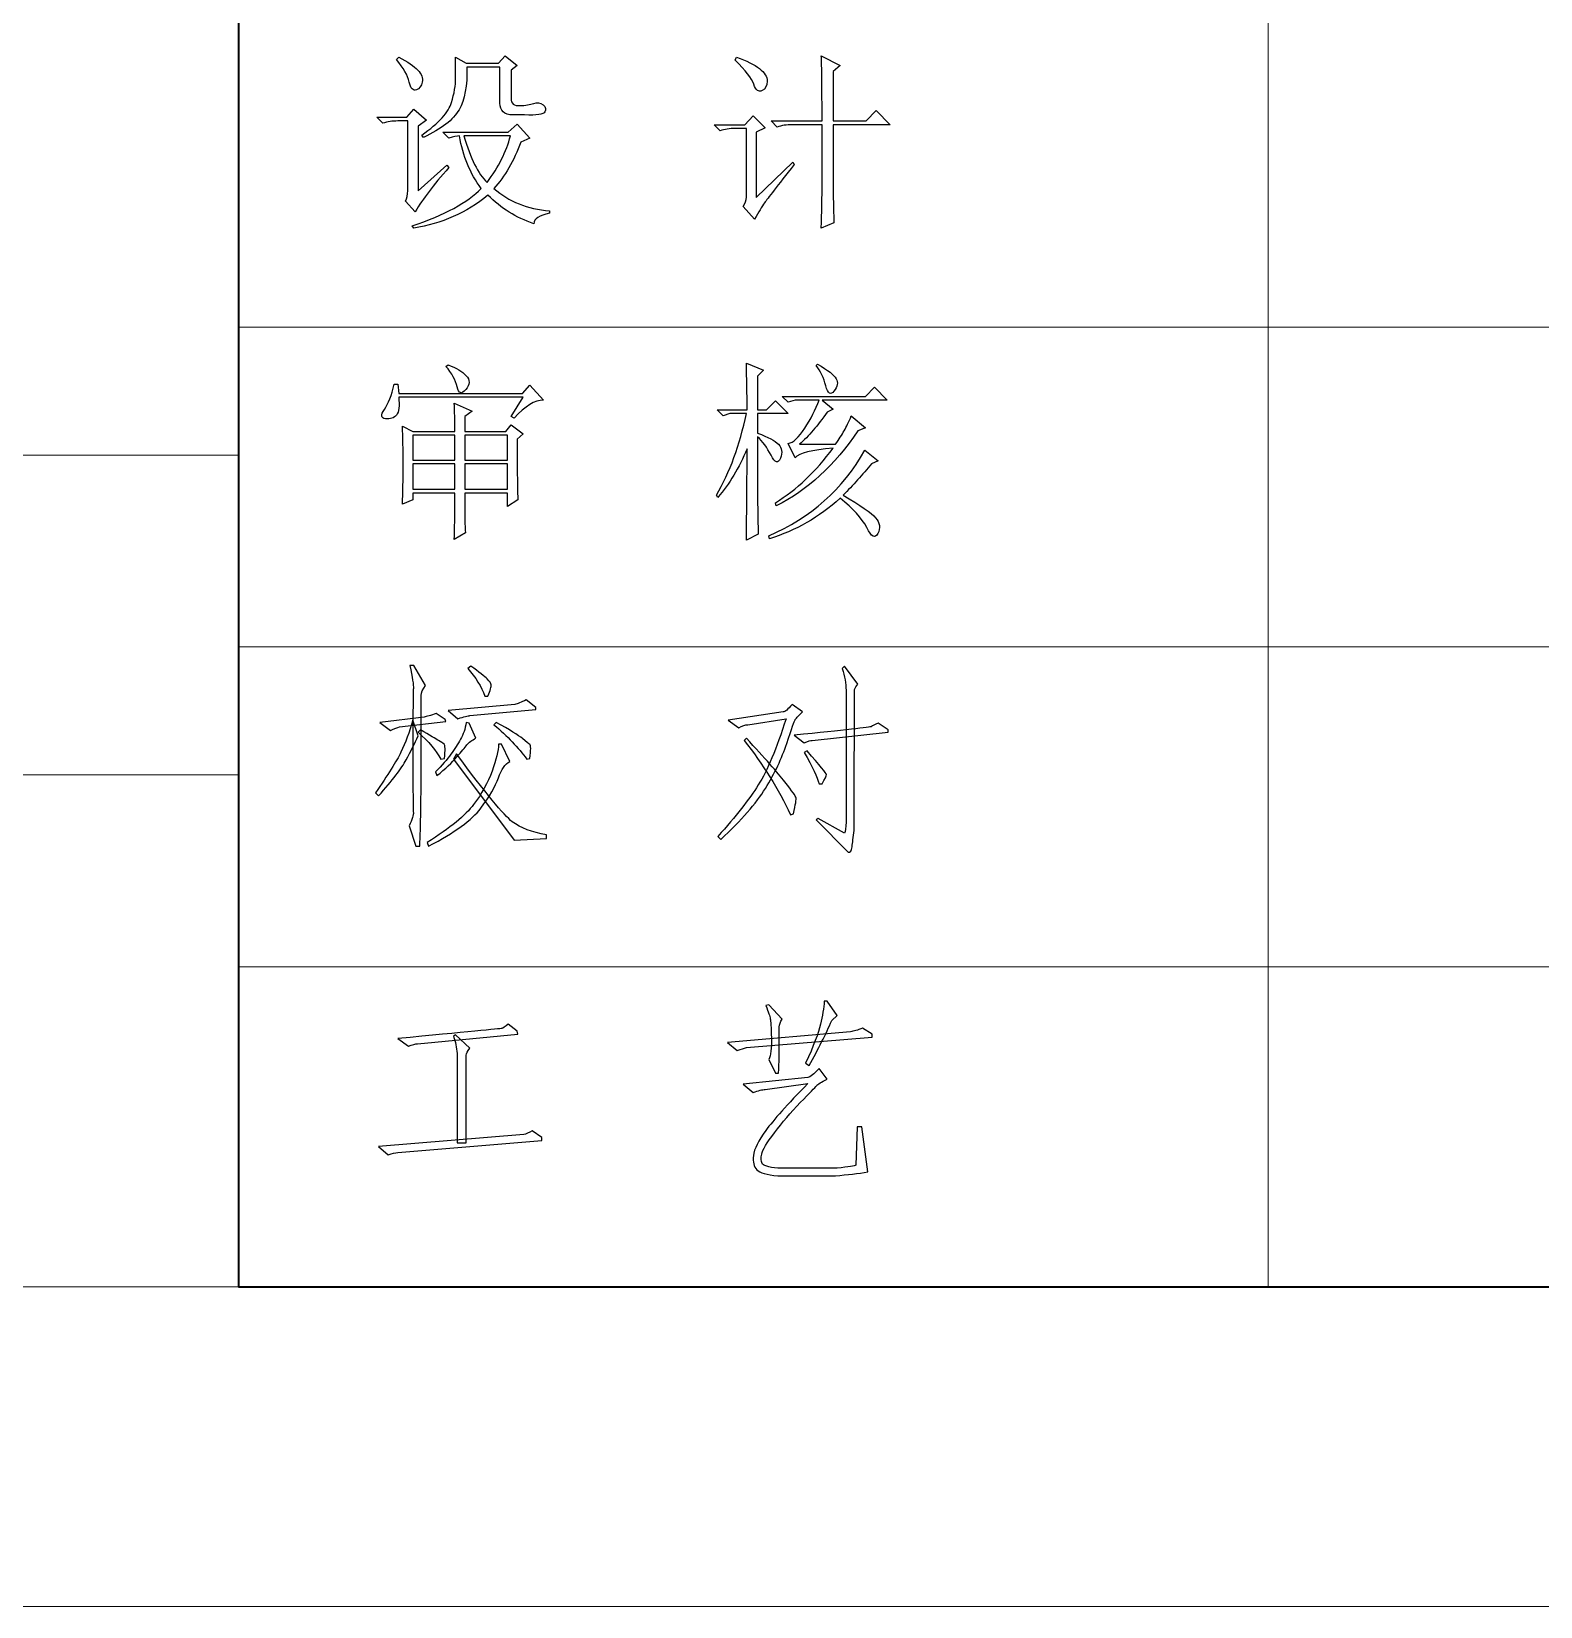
# Model space of a CAD drawing. Header units: millimetres. Extents: x 803 to 1266, y 444 to 714.
# Drawn here: x 1084.6 to 1105.79, y 444.44 to 466.57 of the extents above; entities that cross this region are included whole.
import ezdxf

# ---------------------------------------------------------------- set-up
doc = ezdxf.new("R2010")
doc.units = ezdxf.units.MM
doc.layers.add('layer 1', color=7, linetype='CONTINUOUS')

msp = doc.modelspace()

# ---------------------------------------------------------------- linework, layer by layer
at = {"layer": 'layer 1', "lineweight": 35}
for points in [[(1087.508, 706.822), (1087.508, 706.822), (1087.508, 448.935), (1087.508, 448.935)], [(1087.508, 448.935), (1087.508, 448.935), (1261.005, 448.935), (1261.005, 448.935)]]:
    msp.add_open_spline(points, degree=3, dxfattribs=at)
at = {"layer": 'layer 1', "color": 1, "lineweight": 9}
for points in [[(1087.508, 489.371), (1087.508, 489.371), (1087.508, 448.935), (1087.508, 448.935)], [(1101.966, 489.371), (1101.966, 489.371), (1101.966, 448.935), (1101.966, 448.935)], [(1145.34, 462.414), (1145.34, 462.414), (1087.508, 462.414), (1087.508, 462.414)], [(1087.508, 460.617), (1087.508, 460.617), (1063.411, 460.617), (1063.411, 460.617)], [(1087.508, 460.617), (1087.508, 460.617), (1087.508, 460.617), (1087.508, 460.617)], [(1145.34, 457.921), (1145.34, 457.921), (1087.508, 457.921), (1087.508, 457.921)], [(1087.508, 456.124), (1087.508, 456.124), (1063.411, 456.124), (1063.411, 456.124)], [(1087.508, 456.124), (1087.508, 456.124), (1087.508, 456.124), (1087.508, 456.124)], [(1203.173, 453.428), (1203.173, 453.428), (1087.508, 453.428), (1087.508, 453.428)], [(1087.508, 448.935), (1087.508, 448.935), (1063.411, 448.935), (1063.411, 448.935)], [(1087.508, 448.935), (1087.508, 448.935), (1087.508, 448.935), (1087.508, 448.935)], [(1063.411, 444.443), (1063.411, 444.443), (1265.825, 444.443), (1265.825, 444.443)]]:
    msp.add_open_spline(points, degree=3, dxfattribs=at)
at = {"layer": 'layer 1', "color": 32, "lineweight": -3}
for points, knots in [([(1089.726, 466.172), (1089.824, 466.053), (1089.884, 465.948), (1089.905, 465.856), (1089.905, 465.856), (1089.926, 465.765), (1089.959, 465.728), (1090.005, 465.745), (1090.005, 465.745), (1090.05, 465.763), (1090.079, 465.8), (1090.089, 465.856), (1090.089, 465.856), (1090.1, 465.912), (1090.079, 465.968), (1090.025, 466.024), (1090.025, 466.024), (1089.973, 466.08), (1089.884, 466.14), (1089.757, 466.204), (1089.757, 466.204), (1089.757, 466.204), (1089.726, 466.172), (1089.726, 466.172)], [0, 0, 0, 0, 0.166667, 0.166667, 0.166667, 0.166667, 0.333333, 0.333333, 0.333333, 0.333333, 0.5, 0.5, 0.5, 0.5, 0.666667, 0.666667, 0.666667, 0.666667, 0.833333, 0.833333, 0.833333, 0.833333, 1, 1, 1, 1]), ([(1091.336, 465.624), (1091.336, 465.624), (1091.336, 466.024), (1091.336, 466.024), (1091.336, 466.024), (1091.336, 466.024), (1091.421, 466.088), (1091.421, 466.088), (1091.421, 466.088), (1091.421, 466.088), (1091.252, 466.225), (1091.252, 466.225), (1091.252, 466.225), (1091.252, 466.225), (1091.158, 466.119), (1091.158, 466.119), (1091.158, 466.119), (1091.158, 466.119), (1090.705, 466.119), (1090.705, 466.119), (1090.705, 466.119), (1090.705, 466.119), (1090.557, 466.204), (1090.557, 466.204), (1090.557, 466.204), (1090.557, 466.105), (1090.557, 466.007), (1090.557, 465.909), (1090.557, 465.909), (1090.557, 465.81), (1090.538, 465.696), (1090.499, 465.567), (1090.499, 465.567), (1090.461, 465.437), (1090.322, 465.284), (1090.083, 465.108), (1090.083, 465.108), (1090.083, 465.108), (1090.105, 465.077), (1090.105, 465.077), (1090.105, 465.077), (1090.358, 465.196), (1090.524, 465.326), (1090.605, 465.466), (1090.605, 465.466), (1090.685, 465.607), (1090.722, 465.807), (1090.716, 466.067), (1090.716, 466.067), (1090.716, 466.067), (1091.179, 466.067), (1091.179, 466.067), (1091.179, 466.067), (1091.179, 466.067), (1091.179, 465.561), (1091.179, 465.561), (1091.179, 465.561), (1091.179, 465.449), (1091.239, 465.393), (1091.358, 465.393), (1091.358, 465.393), (1091.358, 465.393), (1091.526, 465.393), (1091.526, 465.393), (1091.526, 465.393), (1091.695, 465.386), (1091.789, 465.4), (1091.81, 465.435), (1091.81, 465.435), (1091.832, 465.47), (1091.823, 465.503), (1091.784, 465.535), (1091.784, 465.535), (1091.746, 465.567), (1091.702, 465.573), (1091.653, 465.556), (1091.653, 465.556), (1091.603, 465.538), (1091.539, 465.528), (1091.458, 465.524), (1091.458, 465.524), (1091.377, 465.521), (1091.336, 465.554), (1091.336, 465.624)], [0, 0, 0, 0, 0.047619, 0.047619, 0.047619, 0.047619, 0.095238, 0.095238, 0.095238, 0.095238, 0.142857, 0.142857, 0.142857, 0.142857, 0.190476, 0.190476, 0.190476, 0.190476, 0.238095, 0.238095, 0.238095, 0.238095, 0.285714, 0.285714, 0.285714, 0.285714, 0.333333, 0.333333, 0.333333, 0.333333, 0.380952, 0.380952, 0.380952, 0.380952, 0.428571, 0.428571, 0.428571, 0.428571, 0.47619, 0.47619, 0.47619, 0.47619, 0.52381, 0.52381, 0.52381, 0.52381, 0.571429, 0.571429, 0.571429, 0.571429, 0.619048, 0.619048, 0.619048, 0.619048, 0.666667, 0.666667, 0.666667, 0.666667, 0.714286, 0.714286, 0.714286, 0.714286, 0.761905, 0.761905, 0.761905, 0.761905, 0.809524, 0.809524, 0.809524, 0.809524, 0.857143, 0.857143, 0.857143, 0.857143, 0.904762, 0.904762, 0.904762, 0.904762, 0.952381, 0.952381, 0.952381, 0.952381, 1, 1, 1, 1]), ([(1094.481, 466.161), (1094.628, 466.021), (1094.716, 465.909), (1094.744, 465.824), (1094.744, 465.824), (1094.772, 465.74), (1094.811, 465.71), (1094.86, 465.735), (1094.86, 465.735), (1094.909, 465.76), (1094.933, 465.803), (1094.933, 465.867), (1094.933, 465.867), (1094.933, 465.93), (1094.896, 465.989), (1094.823, 466.045), (1094.823, 466.045), (1094.749, 466.102), (1094.642, 466.154), (1094.502, 466.204), (1094.502, 466.204), (1094.502, 466.204), (1094.481, 466.161), (1094.481, 466.161)], [0, 0, 0, 0, 0.166667, 0.166667, 0.166667, 0.166667, 0.333333, 0.333333, 0.333333, 0.333333, 0.5, 0.5, 0.5, 0.5, 0.666667, 0.666667, 0.666667, 0.666667, 0.833333, 0.833333, 0.833333, 0.833333, 1, 1, 1, 1]), ([(1095.702, 465.309), (1095.702, 465.309), (1094.986, 465.309), (1094.986, 465.309), (1094.986, 465.309), (1094.986, 465.309), (1095.07, 465.224), (1095.07, 465.224), (1095.07, 465.224), (1095.134, 465.245), (1095.204, 465.256), (1095.281, 465.256), (1095.281, 465.256), (1095.281, 465.256), (1095.702, 465.256), (1095.702, 465.256), (1095.702, 465.256), (1095.702, 465.256), (1095.702, 464.319), (1095.702, 464.319), (1095.702, 464.319), (1095.702, 464.207), (1095.699, 464.034), (1095.692, 463.803), (1095.692, 463.803), (1095.692, 463.803), (1095.87, 463.876), (1095.87, 463.876), (1095.87, 463.876), (1095.864, 464.01), (1095.86, 464.14), (1095.86, 464.266), (1095.86, 464.266), (1095.86, 464.266), (1095.86, 465.256), (1095.86, 465.256), (1095.86, 465.256), (1095.86, 465.256), (1096.66, 465.256), (1096.66, 465.256), (1096.66, 465.256), (1096.66, 465.256), (1096.46, 465.456), (1096.46, 465.456), (1096.46, 465.456), (1096.46, 465.456), (1096.323, 465.309), (1096.323, 465.309), (1096.323, 465.309), (1096.323, 465.309), (1095.86, 465.309), (1095.86, 465.309), (1095.86, 465.309), (1095.86, 465.309), (1095.86, 466.004), (1095.86, 466.004), (1095.86, 466.004), (1095.86, 466.004), (1095.955, 466.088), (1095.955, 466.088), (1095.955, 466.088), (1095.955, 466.088), (1095.692, 466.225), (1095.692, 466.225), (1095.692, 466.225), (1095.699, 466.084), (1095.702, 465.779), (1095.702, 465.309)], [0, 0, 0, 0, 0.058824, 0.058824, 0.058824, 0.058824, 0.117647, 0.117647, 0.117647, 0.117647, 0.176471, 0.176471, 0.176471, 0.176471, 0.235294, 0.235294, 0.235294, 0.235294, 0.294118, 0.294118, 0.294118, 0.294118, 0.352941, 0.352941, 0.352941, 0.352941, 0.411765, 0.411765, 0.411765, 0.411765, 0.470588, 0.470588, 0.470588, 0.470588, 0.529412, 0.529412, 0.529412, 0.529412, 0.588235, 0.588235, 0.588235, 0.588235, 0.647059, 0.647059, 0.647059, 0.647059, 0.705882, 0.705882, 0.705882, 0.705882, 0.764706, 0.764706, 0.764706, 0.764706, 0.823529, 0.823529, 0.823529, 0.823529, 0.882353, 0.882353, 0.882353, 0.882353, 0.941176, 0.941176, 0.941176, 0.941176, 1, 1, 1, 1]), ([(1090.031, 464.329), (1090.031, 464.329), (1090.031, 465.235), (1090.031, 465.235), (1090.031, 465.235), (1090.031, 465.235), (1090.147, 465.319), (1090.147, 465.319), (1090.147, 465.319), (1090.147, 465.319), (1089.968, 465.477), (1089.968, 465.477), (1089.968, 465.477), (1089.968, 465.477), (1089.873, 465.361), (1089.873, 465.361), (1089.873, 465.361), (1089.873, 465.361), (1089.452, 465.361), (1089.452, 465.361), (1089.452, 465.361), (1089.452, 465.361), (1089.536, 465.277), (1089.536, 465.277), (1089.536, 465.277), (1089.599, 465.298), (1089.67, 465.309), (1089.746, 465.309), (1089.746, 465.309), (1089.746, 465.309), (1089.884, 465.309), (1089.884, 465.309), (1089.884, 465.309), (1089.884, 465.309), (1089.884, 464.329), (1089.884, 464.329), (1089.884, 464.329), (1089.884, 464.273), (1089.873, 464.224), (1089.852, 464.182), (1089.852, 464.182), (1089.852, 464.182), (1089.989, 464.034), (1089.989, 464.034), (1089.989, 464.034), (1090.045, 464.126), (1090.11, 464.22), (1090.184, 464.319), (1090.184, 464.319), (1090.257, 464.417), (1090.35, 464.529), (1090.463, 464.656), (1090.463, 464.656), (1090.463, 464.656), (1090.431, 464.687), (1090.431, 464.687), (1090.431, 464.687), (1090.431, 464.687), (1090.031, 464.329), (1090.031, 464.329)], [0, 0, 0, 0, 0.066667, 0.066667, 0.066667, 0.066667, 0.133333, 0.133333, 0.133333, 0.133333, 0.2, 0.2, 0.2, 0.2, 0.266667, 0.266667, 0.266667, 0.266667, 0.333333, 0.333333, 0.333333, 0.333333, 0.4, 0.4, 0.4, 0.4, 0.466667, 0.466667, 0.466667, 0.466667, 0.533333, 0.533333, 0.533333, 0.533333, 0.6, 0.6, 0.6, 0.6, 0.666667, 0.666667, 0.666667, 0.666667, 0.733333, 0.733333, 0.733333, 0.733333, 0.8, 0.8, 0.8, 0.8, 0.866667, 0.866667, 0.866667, 0.866667, 0.933333, 0.933333, 0.933333, 0.933333, 1, 1, 1, 1]), ([(1090.379, 465.15), (1090.379, 465.15), (1090.463, 465.066), (1090.463, 465.066), (1090.463, 465.066), (1090.526, 465.087), (1090.575, 465.098), (1090.61, 465.098), (1090.61, 465.098), (1090.61, 465.098), (1090.61, 465.098), (1090.61, 465.098), (1090.61, 465.098), (1090.659, 464.817), (1090.761, 464.571), (1090.916, 464.361), (1090.916, 464.361), (1090.726, 464.164), (1090.403, 463.989), (1089.947, 463.834), (1089.947, 463.834), (1089.947, 463.834), (1089.968, 463.803), (1089.968, 463.803), (1089.968, 463.803), (1090.361, 463.866), (1090.708, 464.02), (1091.01, 464.266), (1091.01, 464.266), (1091.193, 464.083), (1091.407, 463.95), (1091.653, 463.866), (1091.653, 463.866), (1091.66, 463.936), (1091.733, 463.985), (1091.874, 464.013), (1091.874, 464.013), (1091.874, 464.013), (1091.874, 464.045), (1091.874, 464.045), (1091.874, 464.045), (1091.565, 464.073), (1091.305, 464.178), (1091.094, 464.361), (1091.094, 464.361), (1091.249, 464.529), (1091.375, 464.747), (1091.474, 465.013), (1091.474, 465.013), (1091.474, 465.013), (1091.6, 465.066), (1091.6, 465.066), (1091.6, 465.066), (1091.6, 465.066), (1091.421, 465.266), (1091.421, 465.266), (1091.421, 465.266), (1091.421, 465.266), (1091.295, 465.15), (1091.295, 465.15), (1091.295, 465.15), (1091.295, 465.15), (1090.379, 465.15), (1090.379, 465.15)], [0, 0, 0, 0, 0.0625, 0.0625, 0.0625, 0.0625, 0.125, 0.125, 0.125, 0.125, 0.1875, 0.1875, 0.1875, 0.1875, 0.25, 0.25, 0.25, 0.25, 0.3125, 0.3125, 0.3125, 0.3125, 0.375, 0.375, 0.375, 0.375, 0.4375, 0.4375, 0.4375, 0.4375, 0.5, 0.5, 0.5, 0.5, 0.5625, 0.5625, 0.5625, 0.5625, 0.625, 0.625, 0.625, 0.625, 0.6875, 0.6875, 0.6875, 0.6875, 0.75, 0.75, 0.75, 0.75, 0.8125, 0.8125, 0.8125, 0.8125, 0.875, 0.875, 0.875, 0.875, 0.9375, 0.9375, 0.9375, 0.9375, 1, 1, 1, 1]), ([(1094.776, 464.234), (1094.776, 464.234), (1094.776, 465.15), (1094.776, 465.15), (1094.776, 465.15), (1094.776, 465.15), (1094.902, 465.214), (1094.902, 465.214), (1094.902, 465.214), (1094.902, 465.214), (1094.733, 465.382), (1094.733, 465.382), (1094.733, 465.382), (1094.733, 465.382), (1094.617, 465.256), (1094.617, 465.256), (1094.617, 465.256), (1094.617, 465.256), (1094.186, 465.256), (1094.186, 465.256), (1094.186, 465.256), (1094.186, 465.256), (1094.27, 465.172), (1094.27, 465.172), (1094.27, 465.172), (1094.333, 465.193), (1094.404, 465.203), (1094.481, 465.203), (1094.481, 465.203), (1094.481, 465.203), (1094.639, 465.203), (1094.639, 465.203), (1094.639, 465.203), (1094.639, 465.203), (1094.639, 464.308), (1094.639, 464.308), (1094.639, 464.308), (1094.639, 464.308), (1094.639, 464.285), (1094.639, 464.24), (1094.639, 464.24), (1094.639, 464.194), (1094.625, 464.15), (1094.596, 464.108), (1094.596, 464.108), (1094.596, 464.108), (1094.754, 463.929), (1094.754, 463.929), (1094.754, 463.929), (1094.811, 464.027), (1094.858, 464.105), (1094.896, 464.161), (1094.896, 464.161), (1094.935, 464.217), (1095.074, 464.396), (1095.312, 464.698), (1095.312, 464.698), (1095.312, 464.698), (1095.291, 464.73), (1095.291, 464.73), (1095.291, 464.73), (1095.291, 464.73), (1094.776, 464.234), (1094.776, 464.234)], [0, 0, 0, 0, 0.0625, 0.0625, 0.0625, 0.0625, 0.125, 0.125, 0.125, 0.125, 0.1875, 0.1875, 0.1875, 0.1875, 0.25, 0.25, 0.25, 0.25, 0.3125, 0.3125, 0.3125, 0.3125, 0.375, 0.375, 0.375, 0.375, 0.4375, 0.4375, 0.4375, 0.4375, 0.5, 0.5, 0.5, 0.5, 0.5625, 0.5625, 0.5625, 0.5625, 0.625, 0.625, 0.625, 0.625, 0.6875, 0.6875, 0.6875, 0.6875, 0.75, 0.75, 0.75, 0.75, 0.8125, 0.8125, 0.8125, 0.8125, 0.875, 0.875, 0.875, 0.875, 0.9375, 0.9375, 0.9375, 0.9375, 1, 1, 1, 1]), ([(1090.673, 465.098), (1090.673, 465.098), (1091.326, 465.098), (1091.326, 465.098), (1091.326, 465.098), (1091.27, 464.88), (1091.161, 464.663), (1091, 464.445), (1091, 464.445), (1090.873, 464.564), (1090.765, 464.782), (1090.673, 465.098)], [0, 0, 0, 0, 0.333333, 0.333333, 0.333333, 0.333333, 0.666667, 0.666667, 0.666667, 0.666667, 1, 1, 1, 1]), ([(1090.42, 461.862), (1090.505, 461.764), (1090.557, 461.668), (1090.579, 461.573), (1090.579, 461.573), (1090.6, 461.478), (1090.64, 461.466), (1090.699, 461.536), (1090.699, 461.536), (1090.759, 461.606), (1090.761, 461.671), (1090.705, 461.731), (1090.705, 461.731), (1090.649, 461.79), (1090.565, 461.841), (1090.452, 461.883), (1090.452, 461.883), (1090.452, 461.883), (1090.42, 461.862), (1090.42, 461.862)], [0, 0, 0, 0, 0.2, 0.2, 0.2, 0.2, 0.4, 0.4, 0.4, 0.4, 0.6, 0.6, 0.6, 0.6, 0.8, 0.8, 0.8, 0.8, 1, 1, 1, 1]), ([(1094.797, 460.009), (1094.797, 460.009), (1094.797, 460.873), (1094.797, 460.873), (1094.797, 460.873), (1094.867, 460.809), (1094.93, 460.723), (1094.986, 460.615), (1094.986, 460.615), (1095.042, 460.506), (1095.086, 460.492), (1095.118, 460.572), (1095.118, 460.572), (1095.149, 460.653), (1095.14, 460.718), (1095.091, 460.767), (1095.091, 460.767), (1095.042, 460.816), (1094.944, 460.869), (1094.797, 460.925), (1094.797, 460.925), (1094.797, 460.925), (1094.797, 461.199), (1094.797, 461.199), (1094.797, 461.199), (1094.797, 461.199), (1095.228, 461.199), (1095.228, 461.199), (1095.228, 461.199), (1095.228, 461.199), (1095.049, 461.378), (1095.049, 461.378), (1095.049, 461.378), (1095.049, 461.378), (1094.923, 461.252), (1094.923, 461.252), (1094.923, 461.252), (1094.923, 461.252), (1094.797, 461.252), (1094.797, 461.252), (1094.797, 461.252), (1094.797, 461.252), (1094.797, 461.725), (1094.797, 461.725), (1094.797, 461.725), (1094.797, 461.725), (1094.881, 461.81), (1094.881, 461.81), (1094.881, 461.81), (1094.881, 461.81), (1094.639, 461.905), (1094.639, 461.905), (1094.639, 461.905), (1094.646, 461.701), (1094.649, 461.483), (1094.649, 461.252), (1094.649, 461.252), (1094.649, 461.252), (1094.228, 461.252), (1094.228, 461.252), (1094.228, 461.252), (1094.228, 461.252), (1094.312, 461.167), (1094.312, 461.167), (1094.312, 461.167), (1094.312, 461.167), (1094.407, 461.199), (1094.407, 461.199), (1094.407, 461.199), (1094.407, 461.199), (1094.639, 461.199), (1094.639, 461.199), (1094.639, 461.199), (1094.547, 460.757), (1094.407, 460.374), (1094.218, 460.051), (1094.218, 460.051), (1094.218, 460.051), (1094.239, 460.02), (1094.239, 460.02), (1094.239, 460.02), (1094.4, 460.209), (1094.537, 460.437), (1094.649, 460.704), (1094.649, 460.704), (1094.649, 460.262), (1094.646, 459.834), (1094.639, 459.42), (1094.639, 459.42), (1094.639, 459.42), (1094.807, 459.504), (1094.807, 459.504), (1094.807, 459.504), (1094.8, 459.749), (1094.797, 459.918), (1094.797, 460.009)], [0, 0, 0, 0, 0.041667, 0.041667, 0.041667, 0.041667, 0.083333, 0.083333, 0.083333, 0.083333, 0.125, 0.125, 0.125, 0.125, 0.166667, 0.166667, 0.166667, 0.166667, 0.208333, 0.208333, 0.208333, 0.208333, 0.25, 0.25, 0.25, 0.25, 0.291667, 0.291667, 0.291667, 0.291667, 0.333333, 0.333333, 0.333333, 0.333333, 0.375, 0.375, 0.375, 0.375, 0.416667, 0.416667, 0.416667, 0.416667, 0.458333, 0.458333, 0.458333, 0.458333, 0.5, 0.5, 0.5, 0.5, 0.541667, 0.541667, 0.541667, 0.541667, 0.583333, 0.583333, 0.583333, 0.583333, 0.625, 0.625, 0.625, 0.625, 0.666667, 0.666667, 0.666667, 0.666667, 0.708333, 0.708333, 0.708333, 0.708333, 0.75, 0.75, 0.75, 0.75, 0.791667, 0.791667, 0.791667, 0.791667, 0.833333, 0.833333, 0.833333, 0.833333, 0.875, 0.875, 0.875, 0.875, 0.916667, 0.916667, 0.916667, 0.916667, 0.958333, 0.958333, 0.958333, 0.958333, 1, 1, 1, 1]), ([(1095.618, 461.873), (1095.681, 461.796), (1095.727, 461.701), (1095.755, 461.589), (1095.755, 461.589), (1095.783, 461.476), (1095.821, 461.452), (1095.87, 461.515), (1095.87, 461.515), (1095.92, 461.578), (1095.93, 461.636), (1095.902, 461.688), (1095.902, 461.688), (1095.874, 461.742), (1095.786, 461.81), (1095.639, 461.894), (1095.639, 461.894), (1095.639, 461.894), (1095.618, 461.873), (1095.618, 461.873)], [0, 0, 0, 0, 0.2, 0.2, 0.2, 0.2, 0.4, 0.4, 0.4, 0.4, 0.6, 0.6, 0.6, 0.6, 0.8, 0.8, 0.8, 0.8, 1, 1, 1, 1]), ([(1091.336, 461.157), (1091.336, 461.157), (1091.379, 461.136), (1091.379, 461.136), (1091.379, 461.136), (1091.533, 461.304), (1091.67, 461.388), (1091.789, 461.388), (1091.789, 461.388), (1091.789, 461.388), (1091.6, 461.599), (1091.6, 461.599), (1091.6, 461.599), (1091.6, 461.599), (1091.495, 461.483), (1091.495, 461.483), (1091.495, 461.483), (1091.495, 461.483), (1089.757, 461.483), (1089.757, 461.483), (1089.757, 461.483), (1089.757, 461.483), (1089.746, 461.61), (1089.746, 461.61), (1089.746, 461.61), (1089.746, 461.61), (1089.694, 461.61), (1089.694, 461.61), (1089.694, 461.61), (1089.659, 461.455), (1089.614, 461.338), (1089.557, 461.257), (1089.557, 461.257), (1089.501, 461.176), (1089.506, 461.132), (1089.573, 461.126), (1089.573, 461.126), (1089.64, 461.118), (1089.69, 461.136), (1089.726, 461.178), (1089.726, 461.178), (1089.761, 461.22), (1089.771, 461.304), (1089.757, 461.431), (1089.757, 461.431), (1089.757, 461.431), (1091.505, 461.431), (1091.505, 461.431), (1091.505, 461.431), (1091.505, 461.431), (1091.336, 461.157), (1091.336, 461.157)], [0, 0, 0, 0, 0.076923, 0.076923, 0.076923, 0.076923, 0.153846, 0.153846, 0.153846, 0.153846, 0.230769, 0.230769, 0.230769, 0.230769, 0.307692, 0.307692, 0.307692, 0.307692, 0.384615, 0.384615, 0.384615, 0.384615, 0.461538, 0.461538, 0.461538, 0.461538, 0.538462, 0.538462, 0.538462, 0.538462, 0.615385, 0.615385, 0.615385, 0.615385, 0.692308, 0.692308, 0.692308, 0.692308, 0.769231, 0.769231, 0.769231, 0.769231, 0.846154, 0.846154, 0.846154, 0.846154, 0.923077, 0.923077, 0.923077, 0.923077, 1, 1, 1, 1]), ([(1095.386, 460.767), (1095.513, 460.88), (1095.643, 461.031), (1095.776, 461.22), (1095.776, 461.22), (1095.776, 461.22), (1095.86, 461.262), (1095.86, 461.262), (1095.86, 461.262), (1095.86, 461.262), (1095.702, 461.388), (1095.702, 461.388), (1095.702, 461.388), (1095.702, 461.388), (1096.618, 461.388), (1096.618, 461.388), (1096.618, 461.388), (1096.618, 461.388), (1096.439, 461.568), (1096.439, 461.568), (1096.439, 461.568), (1096.439, 461.568), (1096.313, 461.441), (1096.313, 461.441), (1096.313, 461.441), (1096.313, 461.441), (1095.144, 461.441), (1095.144, 461.441), (1095.144, 461.441), (1095.144, 461.441), (1095.228, 461.357), (1095.228, 461.357), (1095.228, 461.357), (1095.228, 461.357), (1095.323, 461.388), (1095.323, 461.388), (1095.323, 461.388), (1095.323, 461.388), (1095.66, 461.388), (1095.66, 461.388), (1095.66, 461.388), (1095.611, 461.255), (1095.544, 461.124), (1095.46, 460.994), (1095.46, 460.994), (1095.376, 460.864), (1095.299, 460.792), (1095.228, 460.778), (1095.228, 460.778), (1095.228, 460.778), (1095.323, 460.578), (1095.323, 460.578), (1095.323, 460.578), (1095.379, 460.641), (1095.558, 460.687), (1095.86, 460.714), (1095.86, 460.714), (1095.614, 460.385), (1095.344, 460.129), (1095.049, 459.946), (1095.049, 459.946), (1095.049, 459.946), (1095.06, 459.904), (1095.06, 459.904), (1095.06, 459.904), (1095.495, 460.121), (1095.878, 460.472), (1096.207, 460.957), (1096.207, 460.957), (1096.207, 460.957), (1096.313, 460.999), (1096.313, 460.999), (1096.313, 460.999), (1096.313, 460.999), (1096.113, 461.167), (1096.113, 461.167), (1096.113, 461.167), (1096.078, 461.083), (1096.044, 461.013), (1096.013, 460.957), (1096.013, 460.957), (1095.981, 460.901), (1095.941, 460.838), (1095.892, 460.767), (1095.892, 460.767), (1095.892, 460.767), (1095.386, 460.767), (1095.386, 460.767)], [0, 0, 0, 0, 0.045455, 0.045455, 0.045455, 0.045455, 0.090909, 0.090909, 0.090909, 0.090909, 0.136364, 0.136364, 0.136364, 0.136364, 0.181818, 0.181818, 0.181818, 0.181818, 0.227273, 0.227273, 0.227273, 0.227273, 0.272727, 0.272727, 0.272727, 0.272727, 0.318182, 0.318182, 0.318182, 0.318182, 0.363636, 0.363636, 0.363636, 0.363636, 0.409091, 0.409091, 0.409091, 0.409091, 0.454545, 0.454545, 0.454545, 0.454545, 0.5, 0.5, 0.5, 0.5, 0.545455, 0.545455, 0.545455, 0.545455, 0.590909, 0.590909, 0.590909, 0.590909, 0.636364, 0.636364, 0.636364, 0.636364, 0.681818, 0.681818, 0.681818, 0.681818, 0.727273, 0.727273, 0.727273, 0.727273, 0.772727, 0.772727, 0.772727, 0.772727, 0.818182, 0.818182, 0.818182, 0.818182, 0.863636, 0.863636, 0.863636, 0.863636, 0.909091, 0.909091, 0.909091, 0.909091, 0.954545, 0.954545, 0.954545, 0.954545, 1, 1, 1, 1]), ([(1090.547, 460.946), (1090.547, 460.946), (1089.957, 460.946), (1089.957, 460.946), (1089.957, 460.946), (1089.957, 460.946), (1089.81, 461.02), (1089.81, 461.02), (1089.81, 461.02), (1089.817, 460.873), (1089.82, 460.694), (1089.82, 460.483), (1089.82, 460.483), (1089.82, 460.272), (1089.817, 460.086), (1089.81, 459.925), (1089.81, 459.925), (1089.81, 459.925), (1089.957, 459.988), (1089.957, 459.988), (1089.957, 459.988), (1089.957, 459.988), (1089.957, 460.083), (1089.957, 460.083), (1089.957, 460.083), (1089.957, 460.083), (1090.547, 460.083), (1090.547, 460.083), (1090.547, 460.083), (1090.547, 459.774), (1090.544, 459.556), (1090.536, 459.43), (1090.536, 459.43), (1090.536, 459.43), (1090.694, 459.525), (1090.694, 459.525), (1090.694, 459.525), (1090.687, 459.602), (1090.684, 459.788), (1090.684, 460.083), (1090.684, 460.083), (1090.684, 460.083), (1091.284, 460.083), (1091.284, 460.083), (1091.284, 460.083), (1091.284, 460.083), (1091.284, 459.893), (1091.284, 459.893), (1091.284, 459.893), (1091.284, 459.893), (1091.431, 459.988), (1091.431, 459.988), (1091.431, 459.988), (1091.425, 460.1), (1091.421, 460.385), (1091.421, 460.841), (1091.421, 460.841), (1091.421, 460.841), (1091.505, 460.915), (1091.505, 460.915), (1091.505, 460.915), (1091.505, 460.915), (1091.336, 461.041), (1091.336, 461.041), (1091.336, 461.041), (1091.336, 461.041), (1091.263, 460.946), (1091.263, 460.946), (1091.263, 460.946), (1091.263, 460.946), (1090.684, 460.946), (1090.684, 460.946), (1090.684, 460.946), (1090.684, 460.946), (1090.684, 461.157), (1090.684, 461.157), (1090.684, 461.157), (1090.684, 461.157), (1090.789, 461.231), (1090.789, 461.231), (1090.789, 461.231), (1090.789, 461.231), (1090.536, 461.347), (1090.536, 461.347), (1090.536, 461.347), (1090.544, 461.234), (1090.547, 461.101), (1090.547, 460.946)], [0, 0, 0, 0, 0.045455, 0.045455, 0.045455, 0.045455, 0.090909, 0.090909, 0.090909, 0.090909, 0.136364, 0.136364, 0.136364, 0.136364, 0.181818, 0.181818, 0.181818, 0.181818, 0.227273, 0.227273, 0.227273, 0.227273, 0.272727, 0.272727, 0.272727, 0.272727, 0.318182, 0.318182, 0.318182, 0.318182, 0.363636, 0.363636, 0.363636, 0.363636, 0.409091, 0.409091, 0.409091, 0.409091, 0.454545, 0.454545, 0.454545, 0.454545, 0.5, 0.5, 0.5, 0.5, 0.545455, 0.545455, 0.545455, 0.545455, 0.590909, 0.590909, 0.590909, 0.590909, 0.636364, 0.636364, 0.636364, 0.636364, 0.681818, 0.681818, 0.681818, 0.681818, 0.727273, 0.727273, 0.727273, 0.727273, 0.772727, 0.772727, 0.772727, 0.772727, 0.818182, 0.818182, 0.818182, 0.818182, 0.863636, 0.863636, 0.863636, 0.863636, 0.909091, 0.909091, 0.909091, 0.909091, 0.954545, 0.954545, 0.954545, 0.954545, 1, 1, 1, 1]), ([(1089.957, 460.894), (1089.957, 460.894), (1090.547, 460.894), (1090.547, 460.894), (1090.547, 460.894), (1090.547, 460.894), (1090.547, 460.546), (1090.547, 460.546), (1090.547, 460.546), (1090.547, 460.546), (1089.957, 460.546), (1089.957, 460.546), (1089.957, 460.546), (1089.957, 460.546), (1089.957, 460.894), (1089.957, 460.894)], [0, 0, 0, 0, 0.25, 0.25, 0.25, 0.25, 0.5, 0.5, 0.5, 0.5, 0.75, 0.75, 0.75, 0.75, 1, 1, 1, 1]), ([(1090.684, 460.894), (1090.684, 460.894), (1091.284, 460.894), (1091.284, 460.894), (1091.284, 460.894), (1091.284, 460.894), (1091.284, 460.546), (1091.284, 460.546), (1091.284, 460.546), (1091.284, 460.546), (1090.684, 460.546), (1090.684, 460.546), (1090.684, 460.546), (1090.684, 460.546), (1090.684, 460.894), (1090.684, 460.894)], [0, 0, 0, 0, 0.25, 0.25, 0.25, 0.25, 0.5, 0.5, 0.5, 0.5, 0.75, 0.75, 0.75, 0.75, 1, 1, 1, 1]), ([(1096.302, 460.683), (1095.994, 460.135), (1095.544, 459.735), (1094.954, 459.483), (1094.954, 459.483), (1094.954, 459.483), (1094.965, 459.441), (1094.965, 459.441), (1094.965, 459.441), (1095.33, 459.553), (1095.66, 459.742), (1095.955, 460.009), (1095.955, 460.009), (1096.137, 459.869), (1096.262, 459.732), (1096.329, 459.598), (1096.329, 459.598), (1096.395, 459.465), (1096.448, 459.437), (1096.486, 459.514), (1096.486, 459.514), (1096.525, 459.591), (1096.515, 459.665), (1096.455, 459.735), (1096.455, 459.735), (1096.395, 459.806), (1096.243, 459.911), (1095.997, 460.051), (1095.997, 460.051), (1096.137, 460.191), (1096.271, 460.339), (1096.397, 460.493), (1096.397, 460.493), (1096.397, 460.493), (1096.492, 460.536), (1096.492, 460.536), (1096.492, 460.536), (1096.492, 460.536), (1096.302, 460.683), (1096.302, 460.683)], [0, 0, 0, 0, 0.1, 0.1, 0.1, 0.1, 0.2, 0.2, 0.2, 0.2, 0.3, 0.3, 0.3, 0.3, 0.4, 0.4, 0.4, 0.4, 0.5, 0.5, 0.5, 0.5, 0.6, 0.6, 0.6, 0.6, 0.7, 0.7, 0.7, 0.7, 0.8, 0.8, 0.8, 0.8, 0.9, 0.9, 0.9, 0.9, 1, 1, 1, 1]), ([(1089.957, 460.493), (1089.957, 460.493), (1090.547, 460.493), (1090.547, 460.493), (1090.547, 460.493), (1090.547, 460.493), (1090.547, 460.135), (1090.547, 460.135), (1090.547, 460.135), (1090.547, 460.135), (1089.957, 460.135), (1089.957, 460.135), (1089.957, 460.135), (1089.957, 460.135), (1089.957, 460.493), (1089.957, 460.493)], [0, 0, 0, 0, 0.25, 0.25, 0.25, 0.25, 0.5, 0.5, 0.5, 0.5, 0.75, 0.75, 0.75, 0.75, 1, 1, 1, 1]), ([(1090.684, 460.493), (1090.684, 460.493), (1091.284, 460.493), (1091.284, 460.493), (1091.284, 460.493), (1091.284, 460.493), (1091.284, 460.135), (1091.284, 460.135), (1091.284, 460.135), (1091.284, 460.135), (1090.684, 460.135), (1090.684, 460.135), (1090.684, 460.135), (1090.684, 460.135), (1090.684, 460.493), (1090.684, 460.493)], [0, 0, 0, 0, 0.25, 0.25, 0.25, 0.25, 0.5, 0.5, 0.5, 0.5, 0.75, 0.75, 0.75, 0.75, 1, 1, 1, 1]), ([(1090.136, 457.377), (1090.094, 457.328), (1090.073, 457.282), (1090.073, 457.24), (1090.073, 457.24), (1090.073, 457.198), (1090.073, 456.901), (1090.073, 456.35), (1090.073, 456.35), (1090.073, 455.799), (1090.066, 455.39), (1090.052, 455.123), (1090.052, 455.123), (1090.052, 455.123), (1089.999, 455.123), (1089.999, 455.123), (1089.999, 455.123), (1089.999, 455.123), (1089.905, 455.408), (1089.905, 455.408), (1089.905, 455.408), (1089.947, 455.499), (1089.966, 455.562), (1089.963, 455.597), (1089.963, 455.597), (1089.959, 455.632), (1089.957, 455.919), (1089.957, 456.456), (1089.957, 456.456), (1089.957, 456.992), (1089.959, 457.286), (1089.963, 457.335), (1089.963, 457.335), (1089.966, 457.384), (1089.95, 457.493), (1089.915, 457.661), (1089.915, 457.661), (1089.915, 457.661), (1089.968, 457.661), (1089.968, 457.661), (1089.968, 457.661), (1089.968, 457.661), (1090.136, 457.377), (1090.136, 457.377)], [0, 0, 0, 0, 0.090909, 0.090909, 0.090909, 0.090909, 0.181818, 0.181818, 0.181818, 0.181818, 0.272727, 0.272727, 0.272727, 0.272727, 0.363636, 0.363636, 0.363636, 0.363636, 0.454545, 0.454545, 0.454545, 0.454545, 0.545455, 0.545455, 0.545455, 0.545455, 0.636364, 0.636364, 0.636364, 0.636364, 0.727273, 0.727273, 0.727273, 0.727273, 0.818182, 0.818182, 0.818182, 0.818182, 0.909091, 0.909091, 0.909091, 0.909091, 1, 1, 1, 1]), ([(1090.968, 457.23), (1090.919, 457.363), (1090.838, 457.493), (1090.726, 457.619), (1090.726, 457.619), (1090.726, 457.619), (1090.768, 457.651), (1090.768, 457.651), (1090.768, 457.651), (1090.887, 457.567), (1090.964, 457.507), (1091, 457.472), (1091, 457.472), (1091.035, 457.437), (1091.054, 457.408), (1091.057, 457.387), (1091.057, 457.387), (1091.061, 457.366), (1091.045, 457.314), (1091.01, 457.23), (1091.01, 457.23), (1091.01, 457.23), (1090.968, 457.23), (1090.968, 457.23)], [0, 0, 0, 0, 0.166667, 0.166667, 0.166667, 0.166667, 0.333333, 0.333333, 0.333333, 0.333333, 0.5, 0.5, 0.5, 0.5, 0.666667, 0.666667, 0.666667, 0.666667, 0.833333, 0.833333, 0.833333, 0.833333, 1, 1, 1, 1]), ([(1096.16, 457.324), (1096.157, 457.303), (1096.155, 456.643), (1096.155, 455.344), (1096.155, 455.344), (1096.141, 455.247), (1096.131, 455.169), (1096.123, 455.113), (1096.123, 455.113), (1096.116, 455.057), (1096.099, 455.032), (1096.071, 455.039), (1096.071, 455.039), (1096.071, 455.039), (1095.618, 455.492), (1095.618, 455.492), (1095.618, 455.492), (1095.618, 455.492), (1095.649, 455.513), (1095.649, 455.513), (1095.649, 455.513), (1095.649, 455.513), (1096.018, 455.303), (1096.018, 455.303), (1096.018, 455.303), (1096.032, 455.331), (1096.039, 455.383), (1096.039, 455.46), (1096.039, 455.46), (1096.039, 455.46), (1096.039, 457.314), (1096.039, 457.314), (1096.039, 457.314), (1096.039, 457.405), (1096.021, 457.507), (1095.986, 457.619), (1095.986, 457.619), (1095.986, 457.619), (1096.018, 457.651), (1096.018, 457.651), (1096.018, 457.651), (1096.018, 457.651), (1096.207, 457.398), (1096.207, 457.398), (1096.207, 457.398), (1096.18, 457.37), (1096.164, 457.345), (1096.16, 457.324)], [0, 0, 0, 0, 0.083333, 0.083333, 0.083333, 0.083333, 0.166667, 0.166667, 0.166667, 0.166667, 0.25, 0.25, 0.25, 0.25, 0.333333, 0.333333, 0.333333, 0.333333, 0.416667, 0.416667, 0.416667, 0.416667, 0.5, 0.5, 0.5, 0.5, 0.583333, 0.583333, 0.583333, 0.583333, 0.666667, 0.666667, 0.666667, 0.666667, 0.75, 0.75, 0.75, 0.75, 0.833333, 0.833333, 0.833333, 0.833333, 0.916667, 0.916667, 0.916667, 0.916667, 1, 1, 1, 1]), ([(1091.547, 457.177), (1091.547, 457.177), (1091.684, 457.071), (1091.684, 457.071), (1091.684, 457.071), (1091.684, 457.071), (1091.684, 457.04), (1091.684, 457.04), (1091.684, 457.04), (1091.684, 457.04), (1090.757, 456.956), (1090.757, 456.956), (1090.757, 456.956), (1090.73, 456.956), (1090.673, 456.942), (1090.589, 456.913), (1090.589, 456.913), (1090.589, 456.913), (1090.452, 457.029), (1090.452, 457.029), (1090.452, 457.029), (1090.452, 457.029), (1091.39, 457.114), (1091.39, 457.114), (1091.39, 457.114), (1091.425, 457.12), (1091.477, 457.142), (1091.547, 457.177)], [0, 0, 0, 0, 0.142857, 0.142857, 0.142857, 0.142857, 0.285714, 0.285714, 0.285714, 0.285714, 0.428571, 0.428571, 0.428571, 0.428571, 0.571429, 0.571429, 0.571429, 0.571429, 0.714286, 0.714286, 0.714286, 0.714286, 0.857143, 0.857143, 0.857143, 0.857143, 1, 1, 1, 1]), ([(1094.907, 455.934), (1094.777, 455.724), (1094.568, 455.485), (1094.28, 455.218), (1094.28, 455.218), (1094.28, 455.218), (1094.239, 455.26), (1094.239, 455.26), (1094.239, 455.26), (1094.491, 455.541), (1094.681, 455.782), (1094.807, 455.982), (1094.807, 455.982), (1094.933, 456.182), (1095.064, 456.492), (1095.197, 456.913), (1095.197, 456.913), (1095.197, 456.913), (1094.66, 456.829), (1094.66, 456.829), (1094.66, 456.829), (1094.625, 456.829), (1094.582, 456.815), (1094.533, 456.787), (1094.533, 456.787), (1094.533, 456.787), (1094.386, 456.893), (1094.386, 456.893), (1094.386, 456.893), (1094.386, 456.893), (1095.155, 457.008), (1095.155, 457.008), (1095.155, 457.008), (1095.183, 457.008), (1095.225, 457.044), (1095.281, 457.114), (1095.281, 457.114), (1095.281, 457.114), (1095.428, 457.008), (1095.428, 457.008), (1095.428, 457.008), (1095.365, 456.945), (1095.33, 456.908), (1095.323, 456.898), (1095.323, 456.898), (1095.316, 456.887), (1095.277, 456.777), (1095.207, 456.566), (1095.207, 456.566), (1095.137, 456.355), (1095.037, 456.145), (1094.907, 455.934)], [0, 0, 0, 0, 0.076923, 0.076923, 0.076923, 0.076923, 0.153846, 0.153846, 0.153846, 0.153846, 0.230769, 0.230769, 0.230769, 0.230769, 0.307692, 0.307692, 0.307692, 0.307692, 0.384615, 0.384615, 0.384615, 0.384615, 0.461538, 0.461538, 0.461538, 0.461538, 0.538462, 0.538462, 0.538462, 0.538462, 0.615385, 0.615385, 0.615385, 0.615385, 0.692308, 0.692308, 0.692308, 0.692308, 0.769231, 0.769231, 0.769231, 0.769231, 0.846154, 0.846154, 0.846154, 0.846154, 0.923077, 0.923077, 0.923077, 0.923077, 1, 1, 1, 1]), ([(1089.473, 455.829), (1089.473, 455.829), (1089.431, 455.871), (1089.431, 455.871), (1089.431, 455.871), (1089.606, 456.124), (1089.726, 456.315), (1089.789, 456.445), (1089.789, 456.445), (1089.852, 456.575), (1089.908, 456.724), (1089.957, 456.893), (1089.957, 456.893), (1089.957, 456.893), (1090.031, 456.671), (1090.031, 456.671), (1090.031, 456.671), (1089.982, 456.566), (1089.926, 456.454), (1089.862, 456.334), (1089.862, 456.334), (1089.8, 456.215), (1089.67, 456.047), (1089.473, 455.829)], [0, 0, 0, 0, 0.166667, 0.166667, 0.166667, 0.166667, 0.333333, 0.333333, 0.333333, 0.333333, 0.5, 0.5, 0.5, 0.5, 0.666667, 0.666667, 0.666667, 0.666667, 0.833333, 0.833333, 0.833333, 0.833333, 1, 1, 1, 1]), ([(1090.115, 456.934), (1090.15, 456.942), (1090.207, 456.959), (1090.284, 456.987), (1090.284, 456.987), (1090.284, 456.987), (1090.41, 456.903), (1090.41, 456.903), (1090.41, 456.903), (1090.41, 456.903), (1090.42, 456.872), (1090.42, 456.872), (1090.42, 456.872), (1090.42, 456.872), (1089.768, 456.798), (1089.768, 456.798), (1089.768, 456.798), (1089.74, 456.791), (1089.698, 456.773), (1089.641, 456.745), (1089.641, 456.745), (1089.641, 456.745), (1089.494, 456.861), (1089.494, 456.861), (1089.494, 456.861), (1089.494, 456.861), (1090.115, 456.934), (1090.115, 456.934)], [0, 0, 0, 0, 0.142857, 0.142857, 0.142857, 0.142857, 0.285714, 0.285714, 0.285714, 0.285714, 0.428571, 0.428571, 0.428571, 0.428571, 0.571429, 0.571429, 0.571429, 0.571429, 0.714286, 0.714286, 0.714286, 0.714286, 0.857143, 0.857143, 0.857143, 0.857143, 1, 1, 1, 1]), ([(1090.842, 456.64), (1090.786, 456.612), (1090.743, 456.58), (1090.716, 456.545), (1090.716, 456.545), (1090.687, 456.51), (1090.64, 456.454), (1090.573, 456.376), (1090.573, 456.376), (1090.507, 456.299), (1090.414, 456.212), (1090.294, 456.113), (1090.294, 456.113), (1090.294, 456.113), (1090.273, 456.166), (1090.273, 456.166), (1090.273, 456.166), (1090.364, 456.257), (1090.437, 456.34), (1090.489, 456.413), (1090.489, 456.413), (1090.542, 456.487), (1090.587, 456.557), (1090.626, 456.624), (1090.626, 456.624), (1090.664, 456.69), (1090.691, 456.77), (1090.705, 456.861), (1090.705, 456.861), (1090.705, 456.861), (1090.747, 456.85), (1090.747, 456.85), (1090.747, 456.85), (1090.747, 456.85), (1090.842, 456.64), (1090.842, 456.64)], [0, 0, 0, 0, 0.111111, 0.111111, 0.111111, 0.111111, 0.222222, 0.222222, 0.222222, 0.222222, 0.333333, 0.333333, 0.333333, 0.333333, 0.444444, 0.444444, 0.444444, 0.444444, 0.555556, 0.555556, 0.555556, 0.555556, 0.666667, 0.666667, 0.666667, 0.666667, 0.777778, 0.777778, 0.777778, 0.777778, 0.888889, 0.888889, 0.888889, 0.888889, 1, 1, 1, 1]), ([(1091.126, 456.861), (1091.316, 456.756), (1091.438, 456.68), (1091.495, 456.634), (1091.495, 456.634), (1091.551, 456.589), (1091.586, 456.561), (1091.6, 456.55), (1091.6, 456.55), (1091.614, 456.54), (1091.614, 456.475), (1091.6, 456.355), (1091.6, 456.355), (1091.6, 456.355), (1091.558, 456.345), (1091.558, 456.345), (1091.558, 456.345), (1091.438, 456.506), (1091.284, 456.668), (1091.094, 456.829), (1091.094, 456.829), (1091.094, 456.829), (1091.126, 456.861), (1091.126, 456.861)], [0, 0, 0, 0, 0.166667, 0.166667, 0.166667, 0.166667, 0.333333, 0.333333, 0.333333, 0.333333, 0.5, 0.5, 0.5, 0.5, 0.666667, 0.666667, 0.666667, 0.666667, 0.833333, 0.833333, 0.833333, 0.833333, 1, 1, 1, 1]), ([(1096.629, 456.756), (1096.629, 456.756), (1096.629, 456.724), (1096.629, 456.724), (1096.629, 456.724), (1096.629, 456.724), (1095.565, 456.608), (1095.565, 456.608), (1095.565, 456.608), (1095.544, 456.608), (1095.506, 456.597), (1095.449, 456.576), (1095.449, 456.576), (1095.449, 456.576), (1095.312, 456.682), (1095.312, 456.682), (1095.312, 456.682), (1096.021, 456.752), (1096.383, 456.792), (1096.397, 456.803), (1096.397, 456.803), (1096.411, 456.814), (1096.443, 456.829), (1096.492, 456.85), (1096.492, 456.85), (1096.492, 456.85), (1096.629, 456.756), (1096.629, 456.756)], [0, 0, 0, 0, 0.142857, 0.142857, 0.142857, 0.142857, 0.285714, 0.285714, 0.285714, 0.285714, 0.428571, 0.428571, 0.428571, 0.428571, 0.571429, 0.571429, 0.571429, 0.571429, 0.714286, 0.714286, 0.714286, 0.714286, 0.857143, 0.857143, 0.857143, 0.857143, 1, 1, 1, 1]), ([(1090.347, 456.345), (1090.284, 456.464), (1090.178, 456.591), (1090.031, 456.724), (1090.031, 456.724), (1090.031, 456.724), (1090.063, 456.756), (1090.063, 456.756), (1090.063, 456.756), (1090.196, 456.678), (1090.28, 456.629), (1090.315, 456.608), (1090.315, 456.608), (1090.35, 456.587), (1090.377, 456.57), (1090.394, 456.556), (1090.394, 456.556), (1090.412, 456.541), (1090.414, 456.475), (1090.4, 456.355), (1090.4, 456.355), (1090.4, 456.355), (1090.347, 456.345), (1090.347, 456.345)], [0, 0, 0, 0, 0.166667, 0.166667, 0.166667, 0.166667, 0.333333, 0.333333, 0.333333, 0.333333, 0.5, 0.5, 0.5, 0.5, 0.666667, 0.666667, 0.666667, 0.666667, 0.833333, 0.833333, 0.833333, 0.833333, 1, 1, 1, 1]), ([(1095.302, 455.576), (1095.302, 455.576), (1095.26, 455.565), (1095.26, 455.565), (1095.26, 455.565), (1095.091, 455.924), (1094.874, 456.271), (1094.607, 456.608), (1094.607, 456.608), (1094.607, 456.608), (1094.639, 456.64), (1094.639, 456.64), (1094.639, 456.64), (1094.898, 456.359), (1095.079, 456.154), (1095.181, 456.024), (1095.181, 456.024), (1095.283, 455.894), (1095.335, 455.82), (1095.339, 455.803), (1095.339, 455.803), (1095.343, 455.785), (1095.33, 455.71), (1095.302, 455.576)], [0, 0, 0, 0, 0.166667, 0.166667, 0.166667, 0.166667, 0.333333, 0.333333, 0.333333, 0.333333, 0.5, 0.5, 0.5, 0.5, 0.666667, 0.666667, 0.666667, 0.666667, 0.833333, 0.833333, 0.833333, 0.833333, 1, 1, 1, 1]), ([(1090.91, 455.655), (1090.787, 455.49), (1090.544, 455.313), (1090.178, 455.123), (1090.178, 455.123), (1090.178, 455.123), (1090.157, 455.176), (1090.157, 455.176), (1090.157, 455.176), (1090.48, 455.379), (1090.698, 455.557), (1090.81, 455.708), (1090.81, 455.708), (1090.923, 455.859), (1091.009, 456.015), (1091.068, 456.177), (1091.068, 456.177), (1091.128, 456.338), (1091.158, 456.464), (1091.158, 456.556), (1091.158, 456.556), (1091.158, 456.556), (1091.2, 456.556), (1091.2, 456.556), (1091.2, 456.556), (1091.2, 456.556), (1091.316, 456.314), (1091.316, 456.314), (1091.316, 456.314), (1091.252, 456.278), (1091.2, 456.201), (1091.158, 456.082), (1091.158, 456.082), (1091.115, 455.962), (1091.033, 455.82), (1090.91, 455.655)], [0, 0, 0, 0, 0.111111, 0.111111, 0.111111, 0.111111, 0.222222, 0.222222, 0.222222, 0.222222, 0.333333, 0.333333, 0.333333, 0.333333, 0.444444, 0.444444, 0.444444, 0.444444, 0.555556, 0.555556, 0.555556, 0.555556, 0.666667, 0.666667, 0.666667, 0.666667, 0.777778, 0.777778, 0.777778, 0.777778, 0.888889, 0.888889, 0.888889, 0.888889, 1, 1, 1, 1]), ([(1090.568, 456.419), (1090.975, 455.871), (1091.237, 455.553), (1091.353, 455.466), (1091.353, 455.466), (1091.468, 455.378), (1091.628, 455.317), (1091.832, 455.282), (1091.832, 455.282), (1091.832, 455.282), (1091.832, 455.229), (1091.832, 455.229), (1091.832, 455.229), (1091.832, 455.229), (1091.379, 455.208), (1091.379, 455.208), (1091.379, 455.208), (1091.379, 455.208), (1090.526, 456.345), (1090.526, 456.345), (1090.526, 456.345), (1090.526, 456.345), (1090.568, 456.419), (1090.568, 456.419)], [0, 0, 0, 0, 0.166667, 0.166667, 0.166667, 0.166667, 0.333333, 0.333333, 0.333333, 0.333333, 0.5, 0.5, 0.5, 0.5, 0.666667, 0.666667, 0.666667, 0.666667, 0.833333, 0.833333, 0.833333, 0.833333, 1, 1, 1, 1]), ([(1095.449, 456.44), (1095.449, 456.44), (1095.492, 456.461), (1095.492, 456.461), (1095.492, 456.461), (1095.674, 456.257), (1095.765, 456.146), (1095.765, 456.129), (1095.765, 456.129), (1095.765, 456.111), (1095.744, 456.068), (1095.702, 455.997), (1095.702, 455.997), (1095.702, 455.997), (1095.66, 455.997), (1095.66, 455.997), (1095.66, 455.997), (1095.639, 456.089), (1095.569, 456.236), (1095.449, 456.44)], [0, 0, 0, 0, 0.2, 0.2, 0.2, 0.2, 0.4, 0.4, 0.4, 0.4, 0.6, 0.6, 0.6, 0.6, 0.8, 0.8, 0.8, 0.8, 1, 1, 1, 1]), ([(1094.954, 452.125), (1094.983, 452.181), (1094.995, 452.283), (1094.991, 452.431), (1094.991, 452.431), (1094.988, 452.578), (1094.983, 452.667), (1094.975, 452.699), (1094.975, 452.699), (1094.969, 452.731), (1094.948, 452.792), (1094.913, 452.883), (1094.913, 452.883), (1094.913, 452.883), (1094.954, 452.894), (1094.954, 452.894), (1094.954, 452.894), (1094.954, 452.894), (1095.144, 452.694), (1095.144, 452.694), (1095.144, 452.694), (1095.116, 452.652), (1095.102, 452.615), (1095.102, 452.583), (1095.102, 452.583), (1095.102, 452.552), (1095.102, 452.475), (1095.102, 452.352), (1095.102, 452.352), (1095.102, 452.229), (1095.099, 452.09), (1095.091, 451.935), (1095.091, 451.935), (1095.091, 451.935), (1095.049, 451.935), (1095.049, 451.935), (1095.049, 451.935), (1095.049, 451.935), (1094.954, 452.125), (1094.954, 452.125)], [0, 0, 0, 0, 0.1, 0.1, 0.1, 0.1, 0.2, 0.2, 0.2, 0.2, 0.3, 0.3, 0.3, 0.3, 0.4, 0.4, 0.4, 0.4, 0.5, 0.5, 0.5, 0.5, 0.6, 0.6, 0.6, 0.6, 0.7, 0.7, 0.7, 0.7, 0.8, 0.8, 0.8, 0.8, 0.9, 0.9, 0.9, 0.9, 1, 1, 1, 1]), ([(1095.523, 452.041), (1095.523, 452.041), (1095.471, 452.073), (1095.471, 452.073), (1095.471, 452.073), (1095.583, 452.318), (1095.653, 452.501), (1095.681, 452.62), (1095.681, 452.62), (1095.709, 452.74), (1095.727, 452.848), (1095.734, 452.946), (1095.734, 452.946), (1095.734, 452.946), (1095.776, 452.946), (1095.776, 452.946), (1095.776, 452.946), (1095.776, 452.946), (1095.913, 452.746), (1095.913, 452.746), (1095.913, 452.746), (1095.913, 452.746), (1095.839, 452.673), (1095.839, 452.673), (1095.839, 452.673), (1095.755, 452.483), (1095.649, 452.272), (1095.523, 452.041)], [0, 0, 0, 0, 0.142857, 0.142857, 0.142857, 0.142857, 0.285714, 0.285714, 0.285714, 0.285714, 0.428571, 0.428571, 0.428571, 0.428571, 0.571429, 0.571429, 0.571429, 0.571429, 0.714286, 0.714286, 0.714286, 0.714286, 0.857143, 0.857143, 0.857143, 0.857143, 1, 1, 1, 1]), ([(1089.746, 452.42), (1090.701, 452.511), (1091.187, 452.559), (1091.205, 452.562), (1091.205, 452.562), (1091.223, 452.566), (1091.252, 452.585), (1091.295, 452.62), (1091.295, 452.62), (1091.295, 452.62), (1091.421, 452.525), (1091.421, 452.525), (1091.421, 452.525), (1091.421, 452.525), (1091.431, 452.483), (1091.431, 452.483), (1091.431, 452.483), (1091.431, 452.483), (1090.021, 452.347), (1090.021, 452.347), (1090.021, 452.347), (1089.992, 452.347), (1089.95, 452.336), (1089.894, 452.315), (1089.894, 452.315), (1089.894, 452.315), (1089.746, 452.42), (1089.746, 452.42)], [0, 0, 0, 0, 0.142857, 0.142857, 0.142857, 0.142857, 0.285714, 0.285714, 0.285714, 0.285714, 0.428571, 0.428571, 0.428571, 0.428571, 0.571429, 0.571429, 0.571429, 0.571429, 0.714286, 0.714286, 0.714286, 0.714286, 0.857143, 0.857143, 0.857143, 0.857143, 1, 1, 1, 1]), ([(1090.579, 450.957), (1090.579, 450.957), (1090.579, 452.21), (1090.579, 452.21), (1090.579, 452.21), (1090.571, 452.294), (1090.554, 452.374), (1090.526, 452.452), (1090.526, 452.452), (1090.526, 452.452), (1090.557, 452.473), (1090.557, 452.473), (1090.557, 452.473), (1090.557, 452.473), (1090.757, 452.283), (1090.757, 452.283), (1090.757, 452.283), (1090.722, 452.241), (1090.705, 452.21), (1090.705, 452.188), (1090.705, 452.188), (1090.705, 452.167), (1090.705, 451.757), (1090.705, 450.957), (1090.705, 450.957), (1090.705, 450.957), (1090.579, 450.957), (1090.579, 450.957)], [0, 0, 0, 0, 0.142857, 0.142857, 0.142857, 0.142857, 0.285714, 0.285714, 0.285714, 0.285714, 0.428571, 0.428571, 0.428571, 0.428571, 0.571429, 0.571429, 0.571429, 0.571429, 0.714286, 0.714286, 0.714286, 0.714286, 0.857143, 0.857143, 0.857143, 0.857143, 1, 1, 1, 1]), ([(1096.408, 452.483), (1096.408, 452.483), (1096.408, 452.441), (1096.408, 452.441), (1096.408, 452.441), (1096.408, 452.441), (1094.639, 452.294), (1094.639, 452.294), (1094.639, 452.294), (1094.611, 452.287), (1094.568, 452.272), (1094.512, 452.252), (1094.512, 452.252), (1094.512, 452.252), (1094.375, 452.367), (1094.375, 452.367), (1094.375, 452.367), (1094.375, 452.367), (1096.102, 452.515), (1096.102, 452.515), (1096.102, 452.515), (1096.145, 452.522), (1096.201, 452.539), (1096.271, 452.568), (1096.271, 452.568), (1096.271, 452.568), (1096.408, 452.483), (1096.408, 452.483)], [0, 0, 0, 0, 0.142857, 0.142857, 0.142857, 0.142857, 0.285714, 0.285714, 0.285714, 0.285714, 0.428571, 0.428571, 0.428571, 0.428571, 0.571429, 0.571429, 0.571429, 0.571429, 0.714286, 0.714286, 0.714286, 0.714286, 0.857143, 0.857143, 0.857143, 0.857143, 1, 1, 1, 1]), ([(1094.913, 451.13), (1095.018, 451.274), (1095.214, 451.493), (1095.502, 451.788), (1095.502, 451.788), (1095.502, 451.788), (1094.902, 451.704), (1094.902, 451.704), (1094.902, 451.704), (1094.867, 451.704), (1094.811, 451.69), (1094.733, 451.662), (1094.733, 451.662), (1094.733, 451.662), (1094.596, 451.778), (1094.596, 451.778), (1094.596, 451.778), (1094.596, 451.778), (1095.502, 451.873), (1095.502, 451.873), (1095.502, 451.873), (1095.537, 451.879), (1095.59, 451.922), (1095.66, 451.999), (1095.66, 451.999), (1095.66, 451.999), (1095.776, 451.851), (1095.776, 451.851), (1095.776, 451.851), (1095.692, 451.809), (1095.641, 451.778), (1095.623, 451.757), (1095.623, 451.757), (1095.606, 451.736), (1095.53, 451.656), (1095.397, 451.52), (1095.397, 451.52), (1095.263, 451.383), (1095.142, 451.242), (1095.033, 451.098), (1095.033, 451.098), (1094.925, 450.955), (1094.865, 450.855), (1094.855, 450.798), (1094.855, 450.798), (1094.844, 450.742), (1094.846, 450.699), (1094.86, 450.667), (1094.86, 450.667), (1094.874, 450.635), (1094.948, 450.612), (1095.081, 450.598), (1095.081, 450.598), (1095.081, 450.598), (1095.913, 450.598), (1095.913, 450.598), (1095.913, 450.598), (1096.074, 450.62), (1096.162, 450.633), (1096.176, 450.641), (1096.176, 450.641), (1096.176, 450.641), (1096.197, 451.178), (1096.197, 451.178), (1096.197, 451.178), (1096.197, 451.178), (1096.26, 451.178), (1096.26, 451.178), (1096.26, 451.178), (1096.26, 451.178), (1096.344, 450.546), (1096.344, 450.546), (1096.344, 450.546), (1096.211, 450.525), (1096.06, 450.507), (1095.892, 450.493), (1095.892, 450.493), (1095.892, 450.493), (1095.081, 450.493), (1095.081, 450.493), (1095.081, 450.493), (1094.927, 450.507), (1094.828, 450.535), (1094.786, 450.577), (1094.786, 450.577), (1094.744, 450.62), (1094.728, 450.686), (1094.739, 450.777), (1094.739, 450.777), (1094.749, 450.868), (1094.807, 450.986), (1094.913, 451.13)], [0, 0, 0, 0, 0.043478, 0.043478, 0.043478, 0.043478, 0.086957, 0.086957, 0.086957, 0.086957, 0.130435, 0.130435, 0.130435, 0.130435, 0.173913, 0.173913, 0.173913, 0.173913, 0.217391, 0.217391, 0.217391, 0.217391, 0.26087, 0.26087, 0.26087, 0.26087, 0.304348, 0.304348, 0.304348, 0.304348, 0.347826, 0.347826, 0.347826, 0.347826, 0.391304, 0.391304, 0.391304, 0.391304, 0.434783, 0.434783, 0.434783, 0.434783, 0.478261, 0.478261, 0.478261, 0.478261, 0.521739, 0.521739, 0.521739, 0.521739, 0.565217, 0.565217, 0.565217, 0.565217, 0.608696, 0.608696, 0.608696, 0.608696, 0.652174, 0.652174, 0.652174, 0.652174, 0.695652, 0.695652, 0.695652, 0.695652, 0.73913, 0.73913, 0.73913, 0.73913, 0.782609, 0.782609, 0.782609, 0.782609, 0.826087, 0.826087, 0.826087, 0.826087, 0.869565, 0.869565, 0.869565, 0.869565, 0.913043, 0.913043, 0.913043, 0.913043, 0.956522, 0.956522, 0.956522, 0.956522, 1, 1, 1, 1]), ([(1091.768, 450.988), (1091.768, 450.988), (1089.746, 450.819), (1089.746, 450.819), (1089.746, 450.819), (1089.711, 450.819), (1089.666, 450.809), (1089.61, 450.788), (1089.61, 450.788), (1089.61, 450.788), (1089.473, 450.904), (1089.473, 450.904), (1089.473, 450.904), (1089.473, 450.904), (1091.516, 451.072), (1091.516, 451.072), (1091.516, 451.072), (1091.544, 451.079), (1091.582, 451.097), (1091.632, 451.125), (1091.632, 451.125), (1091.632, 451.125), (1091.768, 451.03), (1091.768, 451.03), (1091.768, 451.03), (1091.768, 451.03), (1091.768, 450.988), (1091.768, 450.988)], [0, 0, 0, 0, 0.142857, 0.142857, 0.142857, 0.142857, 0.285714, 0.285714, 0.285714, 0.285714, 0.428571, 0.428571, 0.428571, 0.428571, 0.571429, 0.571429, 0.571429, 0.571429, 0.714286, 0.714286, 0.714286, 0.714286, 0.857143, 0.857143, 0.857143, 0.857143, 1, 1, 1, 1])]:
    msp.add_open_spline(points, degree=3, knots=knots, dxfattribs=at)
at = {"layer": 'layer 1', "lineweight": 9}
msp.add_open_spline([(1087.508, 448.935), (1087.508, 448.935), (1261.005, 448.935), (1261.005, 448.935)], degree=3, dxfattribs=at)

doc.saveas('drawing.dxf')
